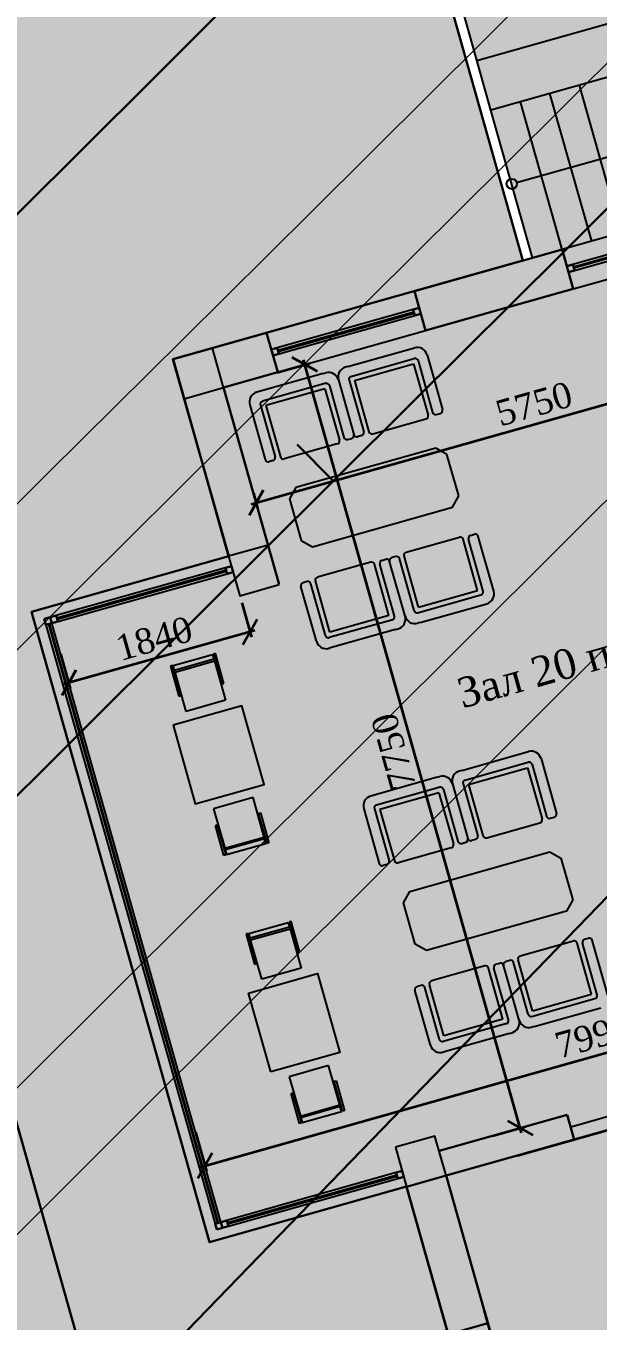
# Model space of a CAD drawing. Header units: millimetres. Extents: x 474337 to 1180020, y 4124662 to 4776603.
# Drawn here: x 752906 to 758496, y 4430349 to 4443003 of the extents above; entities that cross this region are included whole.
import ezdxf

# ---------------------------------------------------------------- set-up
doc = ezdxf.new("R2010")
doc.units = ezdxf.units.MM
doc.header["$PDMODE"] = 32
doc.header["$PDSIZE"] = 0.33
for name, color, linetype in [('(031) Горизонтали', 42, 'Continuous'), ('(040) Ограда', 7, 'Continuous'), ('100_FURNITURE', 25, 'Continuous'), ('A_Windows', 160, 'Continuous'), ('ШРИФТ', 7, 'Continuous')]:
    doc.layers.add(name, color=color, linetype=linetype)
doc.layers.add('(032) Горизонтали утолщенные', color=32, linetype='Continuous', lineweight=30)
doc.layers.add('(042) Бергштрих11', color=32, linetype='Continuous', lineweight=30)
doc.styles.add('GENERATED_STYLE_1', font='times.ttf')
doc.styles.add('J~stule', font='dutch.ttf')
doc.linetypes.add('ОГРАДА_V_ПРОВ', pattern='A,2.5,["v",Standard,S=1,R=0,X=0,Y=0],5,["v",Standard,S=1,R=180,X=0,Y=0],2.5', length=10)
doc.dimstyles.new('J~style', dxfattribs={"dimscale": 100, "dimtxt": 2.5, "dimasz": 2, "dimexe": 0.55, "dimexo": 0.725, "dimtad": 1, "dimdec": 0, "dimdsep": 46, "dimtxsty": 'J~stule', "dimblk": 'OBLIQUE', "dimcen": 2, "dimdle": 0.5, "dimadec": 0, "dimazin": 0, "dimtfac": 1, "dimtdec": 0, "dimtmove": 0, "dimatfit": 3, "dimfxl": 1, "dimarcsym": 0})

# ---------------------------------------------------------------- blocks, each defined once
blk = doc.blocks.new('_Oblique')
at = {"color": 0, "linetype": 'ByBlock', "lineweight": -2}
blk.add_line((-0.5, -0.5), (0.5, 0.5), dxfattribs=at)
blk = doc.blocks.new('*D148')
at = {"color": 0, "lineweight": -2, "transparency": 16777216}
for p, q in [((3347926, -512903), (3347926, -513058)), ((3342126, -513003), (3347976, -513003)), ((3342176, -512906), (3342176, -513058))]:
    blk.add_line(p, q, dxfattribs=at)
at = {"layer": 'Defpoints', "color": 0, "lineweight": 30, "transparency": 16777216}
for p in [(3342176, -512833), (3347926, -512831, 8), (3347926, -513003)]:
    blk.add_point(p, dxfattribs=at)
at = {"color": 0, "lineweight": -2, "transparency": 16777216, "xscale": 200, "yscale": 200, "zscale": 200, "rotation": 180}
blk.add_blockref('_Oblique', (3342176, -513003), dxfattribs=at)
at = {"color": 0, "lineweight": -2, "transparency": 16777216, "xscale": 200, "yscale": 200, "zscale": 200}
blk.add_blockref('_Oblique', (3347926, -513003), dxfattribs=at)
at = {"color": 0, "transparency": 16777216, "insert": (3345051, -512811), "char_height": 250, "attachment_point": 5, "style": 'J~stule'}
blk.add_mtext('5750', dxfattribs=at)
blk = doc.blocks.new('*D149')
at = {"color": 0, "lineweight": -2, "transparency": 16777216}
for p, q in [((3342719, -511833), (3343055, -511833)), ((3343000, -519633), (3343000, -511783)), ((3342719, -519583), (3343055, -519583))]:
    blk.add_line(p, q, dxfattribs=at)
at = {"layer": 'Defpoints', "color": 0, "lineweight": 30, "transparency": 16777216}
for p in [(3342646, -511833), (3343000, -511833), (3342646, -519583)]:
    blk.add_point(p, dxfattribs=at)
at = {"color": 0, "lineweight": -2, "transparency": 16777216, "xscale": 200, "yscale": 200, "zscale": 200}
for p, rotation in [((3343000, -511833), 90), ((3343000, -519583), 270)]:
    blk.add_blockref('_Oblique', p, dxfattribs=dict(at, rotation=rotation))
at = {"color": 0, "transparency": 16777216, "insert": (3342808, -515708), "char_height": 250, "attachment_point": 5, "rotation": 90, "style": 'J~stule'}
blk.add_mtext('7750', dxfattribs=at)
blk = doc.blocks.new('*D150')
at = {"color": 0, "lineweight": -2, "transparency": 16777216}
for p, q in [((3339936, -513906), (3339936, -514255)), ((3341776, -513906), (3341776, -514255)), ((3341826, -514200), (3339886, -514200))]:
    blk.add_line(p, q, dxfattribs=at)
at = {"layer": 'Defpoints', "color": 0, "lineweight": 30, "transparency": 16777216}
for p in [(3339936, -513833), (3341776, -513833), (3339936, -514200)]:
    blk.add_point(p, dxfattribs=at)
at = {"color": 0, "lineweight": -2, "transparency": 16777216, "xscale": 200, "yscale": 200, "zscale": 200, "rotation": 180}
blk.add_blockref('_Oblique', (3339936, -514200), dxfattribs=at)
at = {"color": 0, "lineweight": -2, "transparency": 16777216, "xscale": 200, "yscale": 200, "zscale": 200}
blk.add_blockref('_Oblique', (3341776, -514200), dxfattribs=at)
at = {"color": 0, "transparency": 16777216, "insert": (3340856, -514009), "char_height": 250, "attachment_point": 5, "style": 'J~stule'}
blk.add_mtext('1840', dxfattribs=at)
blk = doc.blocks.new('*D151')
at = {"color": 0, "lineweight": -2, "transparency": 16777216}
for p, q in [((3339936, -518760), (3339936, -519157)), ((3347926, -518756), (3347926, -519157)), ((3339886, -519102), (3347976, -519102))]:
    blk.add_line(p, q, dxfattribs=at)
at = {"layer": 'Defpoints', "color": 0, "lineweight": 30, "transparency": 16777216}
for p in [(3339936, -518687), (3347926, -518683), (3347926, -519102)]:
    blk.add_point(p, dxfattribs=at)
at = {"color": 0, "lineweight": -2, "transparency": 16777216, "xscale": 200, "yscale": 200, "zscale": 200, "rotation": 180}
blk.add_blockref('_Oblique', (3339936, -519102), dxfattribs=at)
at = {"color": 0, "lineweight": -2, "transparency": 16777216, "xscale": 200, "yscale": 200, "zscale": 200}
blk.add_blockref('_Oblique', (3347926, -519102), dxfattribs=at)
at = {"color": 0, "transparency": 16777216, "insert": (3343931, -518912), "char_height": 250, "attachment_point": 5, "style": 'J~stule'}
blk.add_mtext('7990', dxfattribs=at)
blk = doc.blocks.new('*D152')
at = {"color": 0, "lineweight": -2, "transparency": 16777216}
for p, q in [((3342900, -519833), (3344592, -519833)), ((3344537, -534483), (3344537, -519783)), ((3342798, -534433), (3344592, -534433))]:
    blk.add_line(p, q, dxfattribs=at)
at = {"layer": 'Defpoints', "color": 0, "lineweight": 30, "transparency": 16777216}
for p in [(3342827, -519833), (3344537, -519833), (3342726, -534433)]:
    blk.add_point(p, dxfattribs=at)
at = {"color": 0, "lineweight": -2, "transparency": 16777216, "xscale": 200, "yscale": 200, "zscale": 200}
for p, rotation in [((3344537, -519833), 90), ((3344537, -534433), 270)]:
    blk.add_blockref('_Oblique', p, dxfattribs=dict(at, rotation=rotation))
at = {"color": 0, "transparency": 16777216, "insert": (3344346, -527133), "char_height": 250, "attachment_point": 5, "rotation": 90, "style": 'J~stule'}
blk.add_mtext('14600', dxfattribs=at)
blk = doc.blocks.new('*D153')
at = {"color": 0, "lineweight": -2, "transparency": 16777216}
for p, q in [((3342176, -521206), (3342176, -521929)), ((3360776, -521206), (3360776, -521929)), ((3360826, -521874), (3342126, -521874))]:
    blk.add_line(p, q, dxfattribs=at)
at = {"layer": 'Defpoints', "color": 0, "lineweight": 30, "transparency": 16777216}
for p in [(3342176, -521133), (3360776, -521133), (3342176, -521874)]:
    blk.add_point(p, dxfattribs=at)
at = {"color": 0, "lineweight": -2, "transparency": 16777216, "xscale": 200, "yscale": 200, "zscale": 200, "rotation": 180}
blk.add_blockref('_Oblique', (3342176, -521874), dxfattribs=at)
at = {"color": 0, "lineweight": -2, "transparency": 16777216, "xscale": 200, "yscale": 200, "zscale": 200}
blk.add_blockref('_Oblique', (3360776, -521874), dxfattribs=at)
at = {"color": 0, "transparency": 16777216, "insert": (3351476, -521683), "char_height": 250, "attachment_point": 5, "style": 'J~stule'}
blk.add_mtext('18600', dxfattribs=at)
blk = doc.blocks.new('*U87')
at = {"color": 7, "lineweight": 30}
for points in [[(0, 60), (60, 60), (60, 0), (0, 0)], [(6200, 60), (6140, 60), (6140, 0), (6200, 0)]]:
    blk.add_lwpolyline(points, close=True, dxfattribs=at)
at = {"color": 4, "lineweight": 25}
for points in [[(60, 60), (6140, 60), (6140, 0), (60, 0)], [(60, 35), (6140, 35), (6140, 25), (60, 25)]]:
    blk.add_lwpolyline(points, close=True, dxfattribs=at)
blk = doc.blocks.new('*U88')
at = {"color": 7, "lineweight": 30}
for points in [[(0, 60), (60, 60), (60, 0), (0, 0)], [(1840, 60), (1780, 60), (1780, 0), (1840, 0)]]:
    blk.add_lwpolyline(points, close=True, dxfattribs=at)
at = {"color": 4, "lineweight": 25}
for points in [[(60, 60), (1780, 60), (1780, 0), (60, 0)], [(60, 35), (1780, 35), (1780, 25), (60, 25)]]:
    blk.add_lwpolyline(points, close=True, dxfattribs=at)
blk = doc.blocks.new('*U89')
at = {"color": 7, "lineweight": 30}
for points in [[(0, 60), (60, 60), (60, 0), (0, 0)], [(1500, 60), (1440, 60), (1440, 0), (1500, 0)]]:
    blk.add_lwpolyline(points, close=True, dxfattribs=at)
at = {"color": 4, "lineweight": 25}
for points in [[(60, 60), (1440, 60), (1440, 0), (60, 0)], [(60, 35), (1440, 35), (1440, 25), (60, 25)]]:
    blk.add_lwpolyline(points, close=True, dxfattribs=at)
blk = doc.blocks.new('dfgfdgf')
h = blk.add_hatch(color=256)
h.dxf.hatch_style = 1
h.paths.add_polyline_path([(3342175.57, -511833.49), (3342175.57, -511433.49), (3341775.57, -511433.49), (3341775.57, -511833.49)])
h = blk.add_hatch(color=256)
h.dxf.hatch_style = 1
h.paths.add_polyline_path([(3341775.57, -513433.49), (3341775.57, -513833.49), (3342175.57, -513833.49), (3342175.57, -513433.49)])
h = blk.add_hatch(color=256)
h.dxf.hatch_style = 1
h.paths.add_polyline_path([(3342175.57, -519833.49), (3342175.57, -519433.49), (3341775.57, -519433.49), (3341775.57, -519833.49)])
for p, q in [((3345425.6, -509933.49, 105.13), (3345425.6, -508933.49, 80.78)), ((3348125.6, -509433.49, 92.96), (3345425.6, -509433.49, 92.96)), ((3345425.6, -511433.49, 105.13), (3345425.6, -509933.49, 105.13)), ((3348125.6, -509933.49, 105.13), (3345425.6, -509933.49, 105.13)), ((3345725.6, -511433.49, 105.13), (3345725.6, -509933.49, 105.13)), ((3346025.6, -511433.49, 105.13), (3346025.6, -509933.49, 105.13)), ((3346325.6, -511433.49, 105.13), (3346325.6, -509933.49, 105.13)), ((3345475.6, -510683.49, 105.13), (3348125.6, -510683.49, 105.13)), ((3344225.57, -511433.49), (3342725.57, -511433.49)), ((3347225.57, -511433.49), (3345725.57, -511433.49)), ((3342725.57, -511833.49), (3344225.57, -511833.49)), ((3345725.57, -511833.49), (3347225.57, -511833.49)), ((3343150.57, -511965.48), (3342475.57, -511965.48)), ((3343150.57, -511965.48), (3343175.57, -511965.48)), ((3343400.57, -511965.48), (3343375.57, -511965.48)), ((3343400.57, -511965.48), (3344075.57, -511965.48)), ((3342375.57, -512065.48), (3342375.57, -512621.65)), ((3342475.57, -512095.48), (3342475.57, -512621.65)), ((3343150.57, -512065.48), (3342505.57, -512065.48)), ((3343125.57, -512115.48), (3342525.57, -512115.48)), ((3342525.57, -512115.48), (3342525.57, -512635.48)), ((3343125.57, -512115.48), (3343125.57, -512635.48)), ((3343150.57, -512065.48), (3343145.57, -512065.48)), ((3343175.57, -512095.48), (3343175.57, -512621.65)), ((3343275.57, -512065.48), (3343275.57, -512621.65)), ((3343275.57, -512065.48), (3343275.57, -512621.65)), ((3343375.57, -512095.48), (3343375.57, -512621.65)), ((3343400.57, -512065.48), (3344045.57, -512065.48)), ((3343400.57, -512065.48), (3343405.57, -512065.48)), ((3343425.57, -512115.48), (3344025.57, -512115.48)), ((3343425.57, -512115.48), (3343425.57, -512635.48)), ((3344025.57, -512115.48), (3344025.57, -512635.48)), ((3344075.57, -512095.48), (3344075.57, -512621.65)), ((3344175.57, -512065.48), (3344175.57, -512621.65)), ((3342445.57, -512651.65), (3342405.57, -512651.65)), ((3343095.57, -512665.48), (3342555.57, -512665.48)), ((3343205.57, -512651.65), (3343245.57, -512651.65)), ((3343345.57, -512651.65), (3343305.57, -512651.65)), ((3343455.57, -512665.48), (3343995.57, -512665.48)), ((3344105.57, -512651.65), (3344145.57, -512651.65)), ((3342375.57, -514465.48), (3342375.57, -513909.31)), ((3342445.57, -513879.31), (3342405.57, -513879.31)), ((3342475.57, -514435.48), (3342475.57, -513909.31)), ((3342525.57, -514415.48), (3342525.57, -513895.48)), ((3343095.57, -513865.48), (3342555.57, -513865.48)), ((3343125.57, -514415.48), (3343125.57, -513895.48)), ((3343175.57, -514435.48), (3343175.57, -513909.31)), ((3343205.57, -513879.31), (3343245.57, -513879.31)), ((3343275.57, -514465.48), (3343275.57, -513909.31)), ((3343275.57, -514465.48), (3343275.57, -513909.31)), ((3343345.57, -513879.31), (3343305.57, -513879.31)), ((3343375.57, -514435.48), (3343375.57, -513909.31)), ((3343425.57, -514415.48), (3343425.57, -513895.48)), ((3343455.57, -513865.48), (3343995.57, -513865.48)), ((3344025.57, -514415.48), (3344025.57, -513895.48)), ((3344075.57, -514435.48), (3344075.57, -513909.31)), ((3344105.57, -513879.31), (3344145.57, -513879.31)), ((3344175.57, -514465.48), (3344175.57, -513909.31)), ((3340936.38, -514312.36), (3340936.38, -514616.77)), ((3340955.89, -514312.36), (3340936.38, -514312.36)), ((3340955.89, -514616.77), (3340955.89, -514312.36)), ((3340964.02, -514362.3), (3340964.02, -514313.86)), ((3340964.02, -514313.86), (3341364.02, -514313.86)), ((3341364.02, -514362.3), (3340964.02, -514362.3)), ((3340964.02, -514779.27), (3340964.02, -514379.27)), ((3340964.02, -514379.27), (3341364.02, -514379.27)), ((3341364.02, -514313.86), (3341364.02, -514362.3)), ((3341364.02, -514379.27), (3341364.02, -514779.27)), ((3341374.42, -514312.36), (3341374.42, -514616.77)), ((3341393.92, -514312.36), (3341374.42, -514312.36)), ((3341393.92, -514616.77), (3341393.92, -514312.36)), ((3343125.57, -514415.48), (3342525.57, -514415.48)), ((3343425.57, -514415.48), (3344025.57, -514415.48)), ((3343150.57, -514465.48), (3342505.57, -514465.48)), ((3343150.57, -514465.48), (3343145.57, -514465.48)), ((3343400.57, -514465.48), (3344045.57, -514465.48)), ((3343400.57, -514465.48), (3343405.57, -514465.48)), ((3340936.38, -514616.77), (3340955.89, -514616.77)), ((3341374.42, -514616.77), (3341393.92, -514616.77)), ((3343150.57, -514565.48), (3342475.57, -514565.48)), ((3343150.57, -514565.48), (3342475.57, -514565.48)), ((3343150.57, -514565.48), (3343175.57, -514565.48)), ((3343150.57, -514565.48), (3343175.57, -514565.48)), ((3343400.57, -514565.48), (3343375.57, -514565.48)), ((3343400.57, -514565.48), (3343375.57, -514565.48)), ((3343400.57, -514565.48), (3344075.57, -514565.48)), ((3343400.57, -514565.48), (3344075.57, -514565.48)), ((3341364.02, -514779.27), (3340964.02, -514779.27)), ((3340964.02, -515767.72), (3340964.02, -516167.72)), ((3341364.02, -515767.72), (3340964.02, -515767.72)), ((3341364.02, -516167.72), (3341364.02, -515767.72)), ((3340936.38, -516234.63), (3340936.38, -515930.21)), ((3340936.38, -515930.21), (3340955.89, -515930.21)), ((3340955.89, -515930.21), (3340955.89, -516234.63)), ((3341374.42, -516234.63), (3341374.42, -515930.21)), ((3341374.42, -515930.21), (3341393.92, -515930.21)), ((3341393.92, -515930.21), (3341393.92, -516234.63)), ((3343150.57, -516065.48), (3342475.57, -516065.48)), ((3343150.57, -516065.48), (3342475.57, -516065.48)), ((3343150.57, -516065.48), (3343175.57, -516065.48)), ((3343150.57, -516065.48), (3343175.57, -516065.48)), ((3343400.57, -516065.48), (3343375.57, -516065.48)), ((3343400.57, -516065.48), (3343375.57, -516065.48)), ((3343400.57, -516065.48), (3344075.57, -516065.48)), ((3343400.57, -516065.48), (3344075.57, -516065.48)), ((3340964.02, -516167.72), (3341364.02, -516167.72)), ((3340964.02, -516184.68), (3340964.02, -516233.13)), ((3341364.02, -516184.68), (3340964.02, -516184.68)), ((3341364.02, -516233.13), (3341364.02, -516184.68)), ((3342375.57, -516165.48), (3342375.57, -516721.65)), ((3343150.57, -516165.48), (3342505.57, -516165.48)), ((3343150.57, -516165.48), (3343145.57, -516165.48)), ((3343275.57, -516165.48), (3343275.57, -516721.65)), ((3343275.57, -516165.48), (3343275.57, -516721.65)), ((3343400.57, -516165.48), (3344045.57, -516165.48)), ((3343400.57, -516165.48), (3343405.57, -516165.48)), ((3344175.57, -516165.48), (3344175.57, -516721.65)), ((3340955.89, -516234.63), (3340936.38, -516234.63)), ((3340964.02, -516233.13), (3341364.02, -516233.13)), ((3341393.92, -516234.63), (3341374.42, -516234.63)), ((3342475.57, -516195.48), (3342475.57, -516721.65)), ((3343125.57, -516215.48), (3342525.57, -516215.48)), ((3342525.57, -516215.48), (3342525.57, -516735.48)), ((3343125.57, -516215.48), (3343125.57, -516735.48)), ((3343175.57, -516195.48), (3343175.57, -516721.65)), ((3343375.57, -516195.48), (3343375.57, -516721.65)), ((3343425.57, -516215.48), (3344025.57, -516215.48)), ((3343425.57, -516215.48), (3343425.57, -516735.48)), ((3344025.57, -516215.48), (3344025.57, -516735.48)), ((3344075.57, -516195.48), (3344075.57, -516721.65)), ((3342445.57, -516751.65), (3342405.57, -516751.65)), ((3343095.57, -516765.48), (3342555.57, -516765.48)), ((3343205.57, -516751.65), (3343245.57, -516751.65)), ((3343345.57, -516751.65), (3343305.57, -516751.65)), ((3343455.57, -516765.48), (3343995.57, -516765.48)), ((3344105.57, -516751.65), (3344145.57, -516751.65)), ((3340936.38, -517032.36), (3340936.38, -517336.78)), ((3340955.89, -517032.36), (3340936.38, -517032.36)), ((3340955.89, -517336.78), (3340955.89, -517032.36)), ((3340964.02, -517082.31), (3340964.02, -517033.86)), ((3340964.02, -517033.86), (3341364.02, -517033.86)), ((3341364.02, -517033.86), (3341364.02, -517082.31)), ((3341374.42, -517032.36), (3341374.42, -517336.78)), ((3341393.92, -517032.36), (3341374.42, -517032.36)), ((3341393.92, -517336.78), (3341393.92, -517032.36)), ((3341364.02, -517082.31), (3340964.02, -517082.31)), ((3340964.02, -517499.27), (3340964.02, -517099.27)), ((3340964.02, -517099.27), (3341364.02, -517099.27)), ((3341364.02, -517099.27), (3341364.02, -517499.27)), ((3340936.38, -517336.78), (3340955.89, -517336.78)), ((3341374.42, -517336.78), (3341393.92, -517336.78)), ((3341364.02, -517499.27), (3340964.02, -517499.27)), ((3343095.57, -517965.48), (3342555.57, -517965.48)), ((3343455.57, -517965.48), (3343995.57, -517965.48)), ((3342375.57, -518565.48), (3342375.57, -518009.31)), ((3342445.57, -517979.31), (3342405.57, -517979.31)), ((3342475.57, -518535.48), (3342475.57, -518009.31)), ((3342525.57, -518515.48), (3342525.57, -517995.48)), ((3343125.57, -518515.48), (3343125.57, -517995.48)), ((3343175.57, -518535.48), (3343175.57, -518009.31)), ((3343205.57, -517979.31), (3343245.57, -517979.31)), ((3343275.57, -518565.48), (3343275.57, -518009.31)), ((3343275.57, -518565.48), (3343275.57, -518009.31)), ((3343345.57, -517979.31), (3343305.57, -517979.31)), ((3343375.57, -518535.48), (3343375.57, -518009.31)), ((3343425.57, -518515.48), (3343425.57, -517995.48)), ((3344025.57, -518515.48), (3344025.57, -517995.48)), ((3344075.57, -518535.48), (3344075.57, -518009.31)), ((3344105.57, -517979.31), (3344145.57, -517979.31)), ((3344175.57, -518565.48), (3344175.57, -518009.31)), ((3340964.02, -518487.72), (3340964.02, -518887.72)), ((3341364.02, -518487.72), (3340964.02, -518487.72)), ((3341364.02, -518887.72), (3341364.02, -518487.72)), ((3343150.57, -518565.48), (3342505.57, -518565.48)), ((3343125.57, -518515.48), (3342525.57, -518515.48)), ((3343150.57, -518565.48), (3343145.57, -518565.48)), ((3343400.57, -518565.48), (3344045.57, -518565.48)), ((3343400.57, -518565.48), (3343405.57, -518565.48)), ((3343425.57, -518515.48), (3344025.57, -518515.48)), ((3340936.38, -518954.63), (3340936.38, -518650.21)), ((3340936.38, -518650.21), (3340955.89, -518650.21)), ((3340955.89, -518650.21), (3340955.89, -518954.63)), ((3341374.42, -518954.63), (3341374.42, -518650.21)), ((3341374.42, -518650.21), (3341393.92, -518650.21)), ((3341393.92, -518650.21), (3341393.92, -518954.63)), ((3343150.57, -518665.48), (3342475.57, -518665.48)), ((3343150.57, -518665.48), (3343175.57, -518665.48)), ((3343400.57, -518665.48), (3343375.57, -518665.48)), ((3343400.57, -518665.48), (3344075.57, -518665.48)), ((3340955.89, -518954.63), (3340936.38, -518954.63)), ((3340964.02, -518887.72), (3341364.02, -518887.72)), ((3340964.02, -518904.68), (3340964.02, -518953.13)), ((3341364.02, -518904.68), (3340964.02, -518904.68)), ((3340964.02, -518953.13), (3341364.02, -518953.13)), ((3341364.02, -518953.13), (3341364.02, -518904.68)), ((3341393.92, -518954.63), (3341374.42, -518954.63)), ((3344227.35, -519708.49), (3343477.35, -519708.49))]:
    blk.add_line(p, q)
at = {"lineweight": 30}
for p, q in [((3342725.57, -511433.49), (3342725.57, -511833.49)), ((3342177.35, -519583.49), (3343477.35, -519583.49)), ((3343477.35, -519583.49), (3343477.35, -519833.49)), ((3342177.35, -519833.49), (3343477.35, -519833.49))]:
    blk.add_line(p, q, dxfattribs=at)
for points in [[(3341775.57, -513433.49), (3341775.57, -511433.49), (3342725.57, -511433.49)], [(3344225.57, -511433.49), (3344225.57, -511833.49), (3345725.57, -511833.49), (3345725.57, -511433.49)], [(3344225.57, -511433.49), (3345725.57, -511433.49)], [(3342175.57, -513833.49), (3342175.57, -511833.49), (3342725.57, -511833.49)]]:
    blk.add_lwpolyline(points, dxfattribs=at)
for points in [[(3341775.57, -511433.49), (3341775.57, -511833.49), (3342175.57, -511833.49), (3342175.57, -511433.49)], [(3342175.57, -513833.49), (3342175.57, -513433.49), (3341775.57, -513433.49), (3341775.57, -513833.49)], [(3341775.57, -519433.49), (3341775.57, -519833.49), (3342175.57, -519833.49), (3342175.57, -519433.49)]]:
    blk.add_lwpolyline(points, close=True)
blk.add_lwpolyline([(3341775.57, -519833.49), (3339775.57, -519833.49), (3339775.57, -513433.49), (3341775.57, -513433.49)])
at = {"elevation": 1194.4}
for points in [[(3340804.18, -514873.49), (3340804.18, -515673.49), (3341504.18, -515673.49), (3341504.18, -514873.49), (3340804.18, -514873.49)], [(3340804.18, -518393.49), (3340804.18, -517593.49), (3341504.18, -517593.49), (3341504.18, -518393.49), (3340804.18, -518393.49)]]:
    blk.add_lwpolyline(points, dxfattribs=at)
at = {"lineweight": 30}
blk.add_lwpolyline([(3341775.57, -519833.49), (3342175.57, -519833.49), (3342175.57, -521333.49), (3341775.57, -521333.49)], close=True, dxfattribs=at)
blk.add_circle((3345425.6, -510683.49, 105.13), 50)
for centre, radius, start, end in [((3342475.57, -512065.48), 100, 90, 180), ((3343175.57, -512065.48), 100, 0, 90), ((3343375.57, -512065.48), 100, 90, 180), ((3344075.57, -512065.48), 100, 0, 90), ((3342505.57, -512095.48), 30, 90, 180), ((3343145.57, -512095.48), 30, 0, 90), ((3343405.57, -512095.48), 30, 90, 180), ((3344045.57, -512095.48), 30, 0, 90), ((3342405.57, -512621.65), 30, 180, 270), ((3342445.57, -512621.65), 30, 270, 0), ((3342555.57, -512635.48), 30, 180, 270), ((3343095.57, -512635.48), 30, 270, 0), ((3343205.57, -512621.65), 30, 180, 270), ((3343245.57, -512621.65), 30, 270, 0), ((3343305.57, -512621.65), 30, 180, 270), ((3343345.57, -512621.65), 30, 270, 0), ((3343455.57, -512635.48), 30, 180, 270), ((3343995.57, -512635.48), 30, 270, 0), ((3344105.57, -512621.65), 30, 180, 270), ((3344145.57, -512621.65), 30, 270, 0), ((3342405.57, -513909.31), 30, 90, 180), ((3342445.57, -513909.31), 30, 0, 90), ((3342555.57, -513895.48), 30, 90, 180), ((3343095.57, -513895.48), 30, 0, 90), ((3343205.57, -513909.31), 30, 90, 180), ((3343245.57, -513909.31), 30, 0, 90), ((3343305.57, -513909.31), 30, 90, 180), ((3343345.57, -513909.31), 30, 0, 90), ((3343455.57, -513895.48), 30, 90, 180), ((3343995.57, -513895.48), 30, 0, 90), ((3344105.57, -513909.31), 30, 90, 180), ((3344145.57, -513909.31), 30, 0, 90), ((3342475.57, -514465.48), 100, 180, 270), ((3342505.57, -514435.48), 30, 180, 270), ((3343145.57, -514435.48), 30, 270, 0), ((3343175.57, -514465.48), 100, 270, 0), ((3343375.57, -514465.48), 100, 180, 270), ((3343405.57, -514435.48), 30, 180, 270), ((3344045.57, -514435.48), 30, 270, 0), ((3344075.57, -514465.48), 100, 270, 0), ((3342475.57, -516165.48), 100, 90, 180), ((3343175.57, -516165.48), 100, 0, 90), ((3343375.57, -516165.48), 100, 90, 180), ((3344075.57, -516165.48), 100, 0, 90), ((3342505.57, -516195.48), 30, 90, 180), ((3343145.57, -516195.48), 30, 0, 90), ((3343405.57, -516195.48), 30, 90, 180), ((3344045.57, -516195.48), 30, 0, 90), ((3342405.57, -516721.65), 30, 180, 270), ((3342445.57, -516721.65), 30, 270, 0), ((3342555.57, -516735.48), 30, 180, 270), ((3343095.57, -516735.48), 30, 270, 0), ((3343205.57, -516721.65), 30, 180, 270), ((3343245.57, -516721.65), 30, 270, 0), ((3343305.57, -516721.65), 30, 180, 270), ((3343345.57, -516721.65), 30, 270, 0), ((3343455.57, -516735.48), 30, 180, 270), ((3343995.57, -516735.48), 30, 270, 0), ((3344105.57, -516721.65), 30, 180, 270), ((3344145.57, -516721.65), 30, 270, 0), ((3342555.57, -517995.48), 30, 90, 180), ((3343095.57, -517995.48), 30, 0, 90), ((3343455.57, -517995.48), 30, 90, 180), ((3343995.57, -517995.48), 30, 0, 90), ((3342405.57, -518009.31), 30, 90, 180), ((3342445.57, -518009.31), 30, 0, 90), ((3343205.57, -518009.31), 30, 90, 180), ((3343245.57, -518009.31), 30, 0, 90), ((3343305.57, -518009.31), 30, 90, 180), ((3343345.57, -518009.31), 30, 0, 90), ((3344105.57, -518009.31), 30, 90, 180), ((3344145.57, -518009.31), 30, 0, 90), ((3342475.57, -518565.48), 100, 180, 270), ((3342505.57, -518535.48), 30, 180, 270), ((3343145.57, -518535.48), 30, 270, 0), ((3343175.57, -518565.48), 100, 270, 0), ((3343375.57, -518565.48), 100, 180, 270), ((3343405.57, -518535.48), 30, 180, 270), ((3344045.57, -518535.48), 30, 270, 0)]:
    blk.add_arc(centre, radius, start, end)
at = {"layer": '100_FURNITURE', "color": 0}
for p, q in [((3342588.09, -512965.48), (3342498.8, -513054.77)), ((3344009.51, -512965.48), (3342588.09, -512965.48)), ((3344098.8, -513054.77), (3344009.51, -512965.48)), ((3342498.8, -513054.77), (3342498.8, -513476.19)), ((3344098.8, -513476.19), (3344098.8, -513054.77)), ((3342498.8, -513476.19), (3342588.09, -513565.48)), ((3344009.51, -513565.48), (3344098.8, -513476.19)), ((3342588.09, -513565.48), (3344009.51, -513565.48)), ((3342498.8, -517154.77), (3342588.09, -517065.48)), ((3342588.09, -517065.48), (3344009.51, -517065.48)), ((3344009.51, -517065.48), (3344098.8, -517154.77)), ((3342498.8, -517576.19), (3342498.8, -517154.77)), ((3344098.8, -517154.77), (3344098.8, -517576.19)), ((3342588.09, -517665.48), (3342498.8, -517576.19)), ((3344098.8, -517576.19), (3344009.51, -517665.48)), ((3344009.51, -517665.48), (3342588.09, -517665.48))]:
    blk.add_line(p, q, dxfattribs=at)
at = {"layer": 'A_Windows', "color": 5, "lineweight": 30, "xscale": -1}
for name, p, rotation in [('*U89', (3344225.57, -511663.49), 359.9999846070635), ('*U89', (3347225.57, -511663.49), 359.9999846070635), ('*U87', (3339935.57, -513533.49), 89.99998460706348), ('*U88', (3341775.57, -513593.49), 359.9999846070635), ('*U88', (3341775.57, -519733.49), 359.9999846070635)]:
    blk.add_blockref(name, p, dxfattribs=dict(at, rotation=rotation))
at = {"layer": 'ШРИФТ', "style": 'GENERATED_STYLE_1'}
blk.add_text('Зал 20 пос.мест', height=292.5, dxfattribs=at).set_placement((3343569.72, -515485.3))
for base, p1, p2, picture, middle in [((3343000.22, -511833.49), (3342646.33, -519583.49), (3342646.33, -511833.49), '*D149', (3342807.51, -515708.49)), ((3344537.26, -519833.49), (3342725.57, -534433.49), (3342827.35, -519833.49), '*D152', (3344346.38, -527133.49))]:
    dim = blk.add_linear_dim(base=base, p1=p1, p2=p2, angle=90, dimstyle='J~style', override={"dimdec": 1, "dimtdec": 1})
    dim.commit()
    dim.dimension.update_dxf_attribs({"geometry": picture, "text_midpoint": middle})
for base, p1, p2, picture, middle in [((3347925.54, -513003.49), (3342175.57, -512833.49), (3347925.54, -512830.74, 8.45), '*D148', (3345050.56, -512810.79)), ((3339935.57, -514199.69), (3341775.57, -513833.49), (3339935.57, -513833.49), '*D150', (3340855.57, -514008.64)), ((3347925.57, -519102.19), (3339935.57, -518687.35), (3347925.57, -518683.13), '*D151', (3343930.57, -518912.17)), ((3342175.57, -521873.58), (3360775.57, -521133.49), (3342175.57, -521133.49), '*D153', (3351475.57, -521682.53))]:
    dim = blk.add_linear_dim(base=base, p1=p1, p2=p2, dimstyle='J~style', override={"dimdec": 1, "dimtdec": 1})
    dim.commit()
    dim.dimension.update_dxf_attribs({"geometry": picture, "text_midpoint": middle})

msp = doc.modelspace()

# ---------------------------------------------------------------- hatches: boundary and pattern name
at = {"lineweight": 30, "true_color": 0xababab}
h = msp.add_hatch(color=253, dxfattribs=at)
h.dxf.hatch_style = 1
edge = h.paths.add_edge_path()
edge.add_arc((846630, 4561555), 73175, 338.95055, 346.7582, ccw=False)
edge.add_line((914922, 4535273), (911663, 4528011))
edge.add_arc((846808, 4561435), 72961, 318.90504, 332.73521, ccw=False)
edge.add_arc((899642, 4515568), 3000, 224.5229, 315.8135, ccw=False)
edge.add_line((897503, 4513464), (864463, 4551254))
edge.add_line((864463, 4551254), (860836, 4549325))
edge.add_line((860836, 4549325), (895608, 4509554))
edge.add_arc((893205, 4507758), 3000, -36.0724, 36.7572, ccw=False)
edge.add_line((895629, 4505992), (866171, 4470218))
edge.add_arc((864010, 4472299), 3000, 225.8075, 316.0821, ccw=False)
edge.add_line((861919, 4470148), (818734, 4519541))
edge.add_line((818734, 4519541), (818452, 4519193))
edge.add_line((818452, 4519193), (816394, 4516141))
edge.add_line((816394, 4516141), (860071, 4466185))
edge.add_arc((857596, 4464489), 3000, -32.4344, 34.4299, ccw=False)
edge.add_line((860128, 4462880), (845305, 4444879))
edge.add_arc((842989, 4446786), 3000, 225, 320.5299, ccw=False)
edge.add_line((840868, 4444664), (817571, 4467961))
edge.add_arc((816157, 4466547), 2000, 45, 105.7638)
edge.add_line((815614, 4468472), (810446, 4467013))
edge.add_line((810446, 4467013), (808272, 4474712))
edge.add_line((808272, 4474712), (794799, 4470909))
edge.add_line((794799, 4470909), (796972, 4463210))
edge.add_line((796972, 4463210), (797663, 4464444))
edge.add_line((797663, 4464444), (796033, 4470218))
edge.add_line((796033, 4470218), (807582, 4473478))
edge.add_line((807582, 4473478), (809212, 4467704))
edge.add_line((809212, 4467704), (797663, 4464444))
edge.add_line((797663, 4464444), (796972, 4463210))
edge.add_line((796972, 4463210), (752899, 4450768))
edge.add_line((752899, 4450768), (744213, 4442082))
edge.add_line((744213, 4442082), (810151, 4460695))
edge.add_line((810151, 4460695), (811102, 4457327))
edge.add_line((811102, 4457327), (813027, 4457870))
edge.add_line((813027, 4457870), (812076, 4461239))
edge.add_line((812076, 4461239), (813858, 4461742))
edge.add_arc((814402, 4459817), 2000, 45, 105.7638, ccw=False)
edge.add_line((815816, 4461231), (837447, 4439600))
edge.add_arc((835326, 4437479), 3000, -39.4701, 45, ccw=False)
edge.add_line((837641, 4435572), (825729, 4421106))
edge.add_line((825729, 4421106), (817128, 4418678))
edge.add_line((817128, 4418678), (813751, 4430643))
edge.add_line((813751, 4430643), (813489, 4430465))
edge.add_line((813489, 4430465), (810217, 4429542))
edge.add_line((810217, 4429542), (809782, 4431081))
edge.add_line((809782, 4431081), (794846, 4426865))
edge.add_line((794846, 4426865), (795368, 4425016))
edge.add_arc((793960, 4410569), 14516, 77.9187, 84.4334, ccw=False)
edge.add_line((796998, 4424763), (796697, 4425829))
edge.add_line((796697, 4425829), (809901, 4429556))
edge.add_line((809901, 4429556), (813077, 4418307))
edge.add_arc((813584, 4435582), 17282, 232.8228, 268.3162, ccw=False)
edge.add_arc((793960, 4410569), 14516, 50.7638, 84.4334)
edge.add_line((795368, 4425016), (795349, 4425010))
edge.add_line((795349, 4425010), (795386, 4424877))
edge.add_line((795386, 4424877), (792249, 4423992))
edge.add_line((792249, 4423992), (792241, 4424020))
edge.add_line((792241, 4424020), (788391, 4422934))
edge.add_line((788391, 4422934), (788399, 4422905))
edge.add_line((788399, 4422905), (785262, 4422019))
edge.add_line((785262, 4422019), (785224, 4422153))
edge.add_line((785224, 4422153), (785205, 4422147))
edge.add_arc((793960, 4410569), 14516, 127.0942, 160.7638)
edge.add_arc((764153, 4421628), 17282, 303.2114, 338.7046, ccw=False)
edge.add_line((773619, 4407169), (770443, 4418418))
edge.add_line((770443, 4418418), (783647, 4422145))
edge.add_line((783647, 4422145), (783948, 4421079))
edge.add_arc((793960, 4410569), 14516, 127.0942, 133.6088, ccw=False)
edge.add_line((785205, 4422147), (784683, 4423996))
edge.add_line((784683, 4423996), (760700, 4417226))
edge.add_line((760700, 4417226), (759885, 4420113))
edge.add_line((759885, 4420113), (757961, 4419570))
edge.add_line((757961, 4419570), (756222, 4425729))
edge.add_line((756222, 4425729), (758147, 4426273))
edge.add_line((758147, 4426273), (756625, 4431662))
edge.add_line((756625, 4431662), (754701, 4431119))
edge.add_line((754701, 4431119), (752962, 4437278))
edge.add_line((752962, 4437278), (754887, 4437821))
edge.add_line((754887, 4437821), (754343, 4439746))
edge.add_line((754343, 4439746), (757760, 4440711))
edge.add_line((757760, 4440711), (757040, 4443261))
edge.add_line((757040, 4443261), (762429, 4444782))
edge.add_line((762429, 4444782), (763149, 4442232))
edge.add_line((763149, 4442232), (812472, 4456155))
edge.add_line((812472, 4456155), (813246, 4453412))
edge.add_line((813246, 4453412), (815796, 4454132))
edge.add_line((815796, 4454132), (816557, 4451438))
edge.add_line((816557, 4451438), (816846, 4451519))
edge.add_line((816846, 4451519), (817484, 4449257))
edge.add_line((817484, 4449257), (816570, 4448999))
edge.add_line((816570, 4448999), (818309, 4442840))
edge.add_line((818309, 4442840), (816384, 4442297))
edge.add_line((816384, 4442297), (818829, 4433635))
edge.add_line((818829, 4433635), (813054, 4432005))
edge.add_line((813054, 4432005), (813489, 4430465))
edge.add_line((813489, 4430465), (813751, 4430643))
edge.add_line((813751, 4430643), (822605, 4433142))
edge.add_line((822605, 4433142), (815433, 4458550))
edge.add_line((815433, 4458550), (811102, 4457327))
edge.add_line((811102, 4457327), (764185, 4444083))
edge.add_line((764185, 4444083), (763600, 4446152))
edge.add_line((763600, 4446152), (749983, 4442308))
edge.add_line((749983, 4442308), (757740, 4414832))
edge.add_line((757740, 4414832), (766594, 4417331))
edge.add_line((766594, 4417331), (769971, 4405366))
edge.add_line((769971, 4405366), (755467, 4401266))
edge.add_arc((757861, 4391958), 9611, 104.4217, 160.5835)
edge.add_line((748796, 4395153), (732354, 4346129))
edge.add_arc((729465, 4346937), 3000, 217.13, 344.3655, ccw=False)
edge.add_line((727073, 4345126), (704536, 4370904))
edge.add_line((704536, 4370904), (709806, 4375511))
edge.add_line((709806, 4375511), (707173, 4378522))
edge.add_line((707173, 4378522), (703409, 4375231))
edge.add_line((703409, 4375231), (700484, 4378577))
edge.add_line((700484, 4378577), (694461, 4373311))
edge.add_line((694461, 4373311), (698147, 4369095))
edge.add_line((698147, 4369095), (692877, 4364488))
edge.add_line((692877, 4364488), (695510, 4361477))
edge.add_line((695510, 4361477), (702286, 4367401))
edge.add_line((702286, 4367401), (726650, 4339533))
edge.add_arc((724261, 4337719), 3000, -25.6066, 37.2074, ccw=False)
edge.add_line((726966, 4336422), (703051, 4296775))
edge.add_arc((700608, 4298516), 3000, 284.004, 324.5226, ccw=False)
edge.add_arc((702314, 4289686), 6000, 99.4004, 114.7492)
edge.add_arc((698821, 4297970), 3000, 225.2666, 289.0719, ccw=False)
edge.add_line((696710, 4295839), (659800, 4338056))
edge.add_line((659800, 4338056), (662811, 4340688))
edge.add_line((662811, 4340688), (658354, 4345786))
edge.add_line((658354, 4345786), (652332, 4340521))
edge.add_line((652332, 4340521), (696718, 4289752))
edge.add_arc((694232, 4287990), 3047, -22.6604, 35.3267, ccw=False)
edge.add_line((697044, 4286817), (694123, 4282038))
edge.add_line((694123, 4282038), (683636, 4279308))
edge.add_line((683636, 4279308), (676831, 4275960))
edge.add_line((676831, 4275960), (665093, 4272980))
edge.add_line((665093, 4272980), (665247, 4271892))
edge.add_line((665247, 4271892), (652756, 4270586))
edge.add_line((652756, 4270586), (647043, 4269815))
edge.add_line((647043, 4269815), (646667, 4270703))
edge.add_line((646667, 4270703), (639481, 4269737))
edge.add_line((639481, 4269737), (640340, 4263755))
edge.add_line((640340, 4263755), (648547, 4264617))
edge.add_line((648547, 4264617), (669846, 4269535))
edge.add_line((669846, 4269535), (686295, 4271847))
edge.add_line((686295, 4271847), (694953, 4272300))
edge.add_line((694953, 4272300), (703359, 4278482))
edge.add_arc((704876, 4281071), 3000, 110.7792, 239.6422, ccw=False)
edge.add_arc((702314, 4289686), 6000, 284.4559, 323.9166)
edge.add_arc((709490, 4284259), 3000, 104.1085, 140.8735, ccw=False)
edge.add_line((708759, 4287168), (730309, 4291510))
edge.add_line((730309, 4291510), (737602, 4291510))
edge.add_line((737602, 4291510), (745207, 4292082))
edge.add_line((745207, 4292082), (744853, 4300533))
edge.add_line((744853, 4300533), (748184, 4300782))
edge.add_line((748184, 4300782), (748139, 4301380))
edge.add_line((748139, 4301380), (752527, 4301708))
edge.add_line((752527, 4301708), (752229, 4305697))
edge.add_line((752229, 4305697), (757215, 4306069))
edge.add_line((757215, 4306069), (756161, 4320184))
edge.add_line((756161, 4320184), (753169, 4319961))
edge.add_line((753169, 4319961), (751692, 4319595))
edge.add_line((751692, 4319595), (751785, 4318354))
edge.add_line((751785, 4318354), (754777, 4318577))
edge.add_line((754777, 4318577), (755560, 4308096))
edge.add_line((755560, 4308096), (752566, 4307873))
edge.add_line((752566, 4307873), (752616, 4307230))
edge.add_line((752616, 4307230), (750622, 4307081))
edge.add_line((750622, 4307081), (750920, 4303092))
edge.add_line((750920, 4303092), (746532, 4302764))
edge.add_line((746532, 4302764), (746577, 4302166))
edge.add_line((746577, 4302166), (743984, 4301972))
edge.add_line((743984, 4301972), (743939, 4302570))
edge.add_line((743939, 4302570), (739551, 4302242))
edge.add_line((739551, 4302242), (739253, 4306231))
edge.add_line((739253, 4306231), (737259, 4306082))
edge.add_line((737259, 4306082), (736335, 4318448))
edge.add_line((736335, 4318448), (742318, 4318895))
edge.add_line((742318, 4318895), (742281, 4319394))
edge.add_line((742281, 4319394), (742905, 4320443))
edge.add_line((742905, 4320443), (744899, 4320592))
edge.add_line((744899, 4320592), (745672, 4319647))
edge.add_line((745672, 4319647), (745709, 4319148))
edge.add_line((745709, 4319148), (751692, 4319595))
edge.add_line((751692, 4319595), (753169, 4319961))
edge.add_line((753169, 4319961), (753076, 4321203))
edge.add_line((753076, 4321203), (746725, 4320728))
edge.add_line((746725, 4320728), (745566, 4322146))
edge.add_line((745566, 4322146), (742014, 4321881))
edge.add_line((742014, 4321881), (741079, 4320306))
edge.add_line((741079, 4320306), (734727, 4319832))
edge.add_line((734727, 4319832), (736178, 4300410))
edge.add_line((736178, 4300410), (731830, 4300020))
edge.add_line((731830, 4300020), (732178, 4296180))
edge.add_line((732178, 4296180), (712868, 4292077))
edge.add_arc((712518, 4295056), 3000, 152.4555, 276.6998, ccw=False)
edge.add_line((709858, 4296443), (728947, 4328090))
edge.add_line((728947, 4328090), (737248, 4341852))
edge.add_line((737248, 4341852), (754628, 4393186))
edge.add_arc((757551, 4392511), 3000, 103.3857, 167.0003, ccw=False)
edge.add_line((756856, 4395429), (776555, 4400990))
edge.add_line((776555, 4400990), (778608, 4401569))
edge.add_line((778608, 4401569), (785073, 4403394))
edge.add_arc((793330, 4412799), 12516, 228.7168, 342.8108)
edge.add_line((805287, 4409101), (811751, 4410925))
edge.add_line((811751, 4410925), (813805, 4411505))
edge.add_line((813805, 4411505), (828712, 4415713))
edge.add_arc((829328, 4412777), 3000, 38.6211, 101.8582, ccw=False)
edge.add_line((831672, 4414650), (881499, 4357658))
edge.add_arc((879138, 4355808), 3000, -88.4843, 38.0734, ccw=False)
edge.add_line((879217, 4352809), (891486, 4356908))
edge.add_arc((889489, 4359147), 3000, 217.5619, 311.7461, ccw=False)
edge.add_line((887111, 4357318), (833941, 4418132))
edge.add_arc((836368, 4419896), 3000, 146.8801, 216.0119, ccw=False)
edge.add_line((833855, 4421535), (863339, 4457341))
edge.add_arc((865574, 4455339), 3000, 44.3167, 138.1476, ccw=False)
edge.add_line((867721, 4457435), (923483, 4393654))
edge.add_line((923483, 4393654), (925932, 4396930))
edge.add_line((925932, 4396930), (869568, 4461398))
edge.add_arc((871998, 4463158), 3000, 145.9955, 215.9097, ccw=False)
edge.add_line((869511, 4464836), (899025, 4500676))
edge.add_arc((901198, 4498608), 3000, 44.0403, 136.4148, ccw=False)
edge.add_line((903354, 4500694), (933899, 4465758))
edge.add_arc((931511, 4463941), 3000, 0.9579, 37.2764, ccw=False)
edge.add_line((934511, 4463991), (931120, 4398983))
edge.add_arc((928120, 4398983), 3000, -136.8264, 0, ccw=False)
edge.add_line((925932, 4396930), (923483, 4393654))
edge.add_arc((921083, 4391854), 3000, -38.3059, 36.865, ccw=False)
edge.add_line((923437, 4389995), (891486, 4356908))
edge.add_line((891486, 4356908), (879217, 4352809))
edge.add_line((879217, 4352809), (814888, 4352574))
edge.add_line((814888, 4352574), (813746, 4353711))
edge.add_line((813746, 4353711), (817312, 4357291))
edge.add_line((817312, 4357291), (816782, 4359168))
edge.add_line((816782, 4359168), (812542, 4354911))
edge.add_line((812542, 4354911), (810569, 4356876))
edge.add_line((810569, 4356876), (808967, 4356778))
edge.add_line((808967, 4356778), (813194, 4352568))
edge.add_line((813194, 4352568), (796664, 4352507))
edge.add_arc((796894, 4343510), 9000, 91.4667, 154.1763)
edge.add_line((788793, 4347431), (783940, 4335881))
edge.add_line((783940, 4335881), (772511, 4291780))
edge.add_arc((728781, 4294253), 43799, 325.1348, 356.7639, ccw=False)
edge.add_line((764719, 4269215), (758526, 4257901))
edge.add_line((758526, 4257901), (750513, 4251709))
edge.add_line((750513, 4251709), (749940, 4251152))
edge.add_line((749940, 4251152), (747140, 4251095))
edge.add_line((747140, 4251095), (741078, 4252609))
edge.add_line((741078, 4252609), (738521, 4253544))
edge.add_line((738521, 4253544), (734561, 4255492))
edge.add_line((734561, 4255492), (728743, 4260608))
edge.add_line((728743, 4260608), (731893, 4264483))
edge.add_line((731893, 4264483), (726481, 4268647))
edge.add_line((726481, 4268647), (726181, 4268299))
edge.add_line((726181, 4268299), (714482, 4278402))
edge.add_line((714482, 4278402), (710244, 4275551))
edge.add_line((710244, 4275551), (703359, 4278482))
edge.add_line((703359, 4278482), (694953, 4272300))
edge.add_line((694953, 4272300), (698655, 4271846))
edge.add_line((698655, 4271846), (700577, 4271258))
edge.add_line((700577, 4271258), (705283, 4268756))
edge.add_line((705283, 4268756), (725662, 4253949))
edge.add_line((725662, 4253949), (730039, 4249089))
edge.add_line((730039, 4249089), (733169, 4246730))
edge.add_line((733169, 4246730), (742012, 4244851))
edge.add_line((742012, 4244851), (746646, 4244199))
edge.add_line((746646, 4244199), (747370, 4244225))
edge.add_line((747370, 4244225), (761633, 4255247))
edge.add_line((761633, 4255247), (768126, 4267110))
edge.add_arc((728781, 4294253), 47799, 325.3989, 356.2796)
edge.add_line((776480, 4291151), (787739, 4334598))
edge.add_line((787739, 4334598), (792434, 4345769))
edge.add_arc((796894, 4343510), 5000, 91.8962, 153.1405, ccw=False)
edge.add_line((796729, 4348507), (889261, 4348846))
edge.add_line((889261, 4348846), (934962, 4396171))
edge.add_line((934962, 4396171), (940611, 4503952))
edge.add_arc((933611, 4503957), 7000, 359.9657, 395.1615)
edge.add_line((939334, 4507988), (937696, 4510161))
edge.add_line((937696, 4510161), (941689, 4513170))
edge.add_line((941689, 4513170), (934467, 4522754))
edge.add_line((934467, 4522754), (930474, 4519745))
edge.add_line((930474, 4519745), (926903, 4524484))
edge.add_line((926903, 4524484), (922525, 4523647))
edge.add_line((922525, 4523647), (936092, 4505642))
edge.add_arc((933611, 4503957), 3000, 1.5308, 34.1915, ccw=False)
edge.add_line((936610, 4504037), (935234, 4477793))
edge.add_arc((932269, 4478250), 3000, 224.1493, 351.2398, ccw=False)
edge.add_line((930117, 4476160), (905225, 4504632))
edge.add_arc((907637, 4506416), 3000, 141.5212, 216.4928, ccw=False)
edge.add_line((905288, 4508282), (917989, 4523706))
edge.add_arc((920231, 4521713), 3000, 40.1218, 138.3797, ccw=False)
edge.add_line((922525, 4523647), (926903, 4524484))
edge.add_arc((929486, 4526009), 3000, 136.9754, 210.5573, ccw=False)
edge.add_arc((922275, 4533630), 7500, 311.9949, 332.1855)
edge.add_line((928908, 4530131), (917859, 4544794))
at = {"lineweight": 30}
h = msp.add_hatch(color=74, dxfattribs=at)
h.dxf.hatch_style = 1
edge = h.paths.add_edge_path()
edge.add_line((698978, 4377261), (700484, 4378577))
edge.add_line((700484, 4378577), (703409, 4375231))
edge.add_line((703409, 4375231), (707173, 4378522))
edge.add_line((707173, 4378522), (718014, 4388000))
edge.add_line((718014, 4388000), (721700, 4383785))
edge.add_line((721700, 4383785), (720194, 4382468))
edge.add_line((720194, 4382468), (723222, 4379005))
edge.add_line((723222, 4379005), (715393, 4372160))
edge.add_line((715393, 4372160), (712365, 4375623))
edge.add_line((712365, 4375623), (710859, 4374306))
edge.add_line((710859, 4374306), (709806, 4375511))
edge.add_line((709806, 4375511), (704536, 4370904))
edge.add_line((704536, 4370904), (714541, 4359460))
edge.add_line((714541, 4359460), (719811, 4364068))
edge.add_line((719811, 4364068), (730652, 4373546))
edge.add_line((730652, 4373546), (734338, 4369330))
edge.add_line((734338, 4369330), (732832, 4368014))
edge.add_line((732832, 4368014), (735860, 4364551))
edge.add_line((735860, 4364551), (728030, 4357705))
edge.add_line((728030, 4357705), (725002, 4361168))
edge.add_line((725002, 4361168), (723497, 4359852))
edge.add_line((723497, 4359852), (722443, 4361056))
edge.add_line((722443, 4361056), (717174, 4356449))
edge.add_line((717174, 4356449), (727073, 4345126))
edge.add_arc((729465, 4346937), 3000, 217.13, 344.3655)
edge.add_line((732354, 4346129), (748796, 4395153))
edge.add_arc((757861, 4391958), 9611, 104.4217, 160.5835, ccw=False)
edge.add_line((755467, 4401266), (769971, 4405366))
edge.add_line((769971, 4405366), (766594, 4417331))
edge.add_line((766594, 4417331), (757740, 4414832))
edge.add_line((757740, 4414832), (749983, 4442308))
edge.add_line((749983, 4442308), (763600, 4446152))
edge.add_line((763600, 4446152), (764185, 4444083))
edge.add_line((764185, 4444083), (811102, 4457327))
edge.add_line((811102, 4457327), (810151, 4460695))
edge.add_line((810151, 4460695), (744213, 4442082))
edge.add_line((744213, 4442082), (742406, 4440276))
edge.add_line((742406, 4440276), (729810, 4426767))
edge.add_line((729810, 4426767), (709954, 4406912))
edge.add_line((709954, 4406912), (699101, 4396791))
edge.add_line((699101, 4396791), (691128, 4386945))
edge.add_line((691128, 4386945), (690901, 4386499))
edge.add_line((690901, 4386499), (698978, 4377261))
edge = h.paths.add_edge_path()
edge.add_arc((842989, 4446786), 3000, 225, 320.5299)
edge.add_line((845305, 4444879), (860128, 4462880))
edge.add_arc((857596, 4464489), 3000, 327.5656, 394.4299)
edge.add_line((860071, 4466185), (857994, 4468560))
edge.add_line((857994, 4468560), (851219, 4462636))
edge.add_line((851219, 4462636), (851614, 4462184))
edge.add_line((851614, 4462184), (843784, 4455339))
edge.add_line((843784, 4455339), (840756, 4458802))
edge.add_line((840756, 4458802), (839251, 4457485))
edge.add_line((839251, 4457485), (835565, 4461701))
edge.add_line((835565, 4461701), (846406, 4471179))
edge.add_line((846406, 4471179), (850092, 4466963))
edge.add_line((850092, 4466963), (855361, 4471571))
edge.add_line((855361, 4471571), (845357, 4483014))
edge.add_line((845357, 4483014), (838581, 4477090))
edge.add_line((838581, 4477090), (838976, 4476639))
edge.add_line((838976, 4476639), (831147, 4469793))
edge.add_line((831147, 4469793), (828119, 4473256))
edge.add_line((828119, 4473256), (826613, 4471940))
edge.add_line((826613, 4471940), (822927, 4476156))
edge.add_line((822927, 4476156), (833768, 4485634))
edge.add_line((833768, 4485634), (837454, 4481418))
edge.add_line((837454, 4481418), (842724, 4486025))
edge.add_line((842724, 4486025), (832719, 4497469))
edge.add_line((832719, 4497469), (825944, 4491545))
edge.add_line((825944, 4491545), (826339, 4491093))
edge.add_line((826339, 4491093), (818509, 4484248))
edge.add_line((818509, 4484248), (815481, 4487711))
edge.add_line((815481, 4487711), (813976, 4486394))
edge.add_line((813976, 4486394), (810290, 4490610))
edge.add_line((810290, 4490610), (821131, 4500088))
edge.add_line((821131, 4500088), (824817, 4495873))
edge.add_line((824817, 4495873), (830087, 4500480))
edge.add_line((830087, 4500480), (816394, 4516141))
edge.add_line((816394, 4516141), (812972, 4511068))
edge.add_line((812972, 4511068), (813465, 4507957))
edge.add_line((813465, 4507957), (813289, 4504601))
edge.add_line((813289, 4504601), (811415, 4501716))
edge.add_line((811415, 4501716), (810168, 4501629))
edge.add_line((810168, 4501629), (806413, 4502565))
edge.add_line((806413, 4502565), (805225, 4502291))
edge.add_line((805225, 4502291), (803431, 4500076))
edge.add_line((803431, 4500076), (799709, 4497372))
edge.add_line((799709, 4497372), (794074, 4490889))
edge.add_line((794074, 4490889), (785866, 4481107))
edge.add_line((785866, 4481107), (783394, 4478802))
edge.add_line((783394, 4478802), (772811, 4469273))
edge.add_line((772811, 4469273), (758684, 4456553))
edge.add_line((758684, 4456553), (752899, 4450768))
edge.add_line((752899, 4450768), (796972, 4463210))
edge.add_line((796972, 4463210), (794799, 4470909))
edge.add_line((794799, 4470909), (808272, 4474712))
edge.add_line((808272, 4474712), (810446, 4467013))
edge.add_line((810446, 4467013), (815614, 4468472))
edge.add_arc((816157, 4466547), 2000, 45, 105.7638, ccw=False)
edge.add_line((817571, 4467961), (840868, 4444664))
h = msp.add_hatch(color=21, dxfattribs=at)
h.dxf.hatch_style = 1
h.paths.add_polyline_path([(816384, 4442297), (818309, 4442840), (816570, 4448999), (817484, 4449257), (816846, 4451519), (816557, 4451438), (815796, 4454132), (815652, 4454091), (815679, 4453995), (813273, 4453316), (812472, 4456155), (763149, 4442232), (762429, 4444782), (757040, 4443261), (757081, 4443117), (757177, 4443144), (757856, 4440738), (754343, 4439746), (754887, 4437821), (752962, 4437278), (754701, 4431119), (756625, 4431662), (758147, 4426273), (756222, 4425729), (757961, 4419570), (759885, 4420113), (760700, 4417226), (784683, 4423996), (785262, 4422019), (795386, 4424877), (794846, 4426865), (809782, 4431081), (810217, 4429542), (813489, 4430465), (813054, 4432005), (818829, 4433635)])

# ---------------------------------------------------------------- linework, layer by layer
at = {"layer": '(031) Горизонтали', "color": 42, "linetype": 'Continuous', "lineweight": 0}
for points, elevation in [([(765894, 4452169), (765182, 4451282), (764517, 4450466), (763906, 4449731), (763358, 4449087), (762767, 4448410), (762258, 4447844), (761803, 4447352), (761372, 4446901), (760936, 4446454), (760464, 4445977), (759929, 4445435), (759300, 4444791), (758709, 4444192), (757881, 4443362), (756863, 4442347), (755700, 4441191), (754439, 4439939), (753124, 4438635), (751802, 4437323)], 1473490), ([(766016, 4450580), (765474, 4449916), (764973, 4449314), (764516, 4448778), (763951, 4448133), (763474, 4447604), (763046, 4447148), (762631, 4446718), (762191, 4446272), (761689, 4445764), (761089, 4445151), (760578, 4444633), (759791, 4443844), (758777, 4442832), (757585, 4441645), (756264, 4440332), (754864, 4438941), (753434, 4437520), (752023, 4436117)], 1473990), ([(766111, 4445881), (765387, 4445157), (764343, 4444114), (763036, 4442811), (761524, 4441303), (759865, 4439650), (758117, 4437907), (756336, 4436132), (754581, 4434382), (752910, 4432716), (751380, 4431189)], 1475490), ([(766055, 4444399), (764635, 4442982), (762980, 4441331), (761157, 4439513), (759233, 4437593), (757272, 4435638), (755342, 4433712), (753508, 4431883), (751837, 4430215)], 1475990)]:
    msp.add_lwpolyline(points, dxfattribs=dict(at, elevation=elevation))
at = {"layer": '(032) Горизонтали утолщенные', "color": 32, "linetype": 'Continuous', "lineweight": 30}
for points, elevation in [([(766711, 4456745), (765799, 4455579), (764890, 4454427), (764003, 4453311), (763157, 4452258), (762369, 4451289), (761659, 4450430), (761043, 4449705), (760267, 4448818), (759600, 4448075), (759004, 4447431), (758439, 4446838), (757866, 4446253), (757248, 4445627), (756546, 4444916), (755721, 4444072), (755019, 4443358), (754235, 4442571), (753383, 4441724), (752482, 4440832)], 1472490), ([(766086, 4448953), (765674, 4448469), (765144, 4447866), (764704, 4447383), (764306, 4446963), (763901, 4446550), (763441, 4446085), (762878, 4445511), (762440, 4445067), (761698, 4444323), (760701, 4443328), (759501, 4442132), (758147, 4440784), (756688, 4439333), (755175, 4437827), (753658, 4436317), (752186, 4434852)], 1474490)]:
    msp.add_lwpolyline(points, dxfattribs=dict(at, elevation=elevation))
at = {"layer": '(040) Ограда', "linetype": 'ОГРАДА_V_ПРОВ', "elevation": 1477390, "flags": 128}
msp.add_lwpolyline([(791734, 4465641), (770795, 4447101), (748657, 4424245), (704494, 4381337), (704494, 4381337), (664554, 4352300), (643132, 4345328)], dxfattribs=at)
at = {"layer": '(042) Бергштрих11', "color": 32, "linetype": 'Continuous', "lineweight": 30}
msp.add_line((755909, 4438557, 1474490), (755556, 4438912, 1474490), dxfattribs=at)
at = {"color": 5, "lineweight": 30, "elevation": 1457135}
msp.add_lwpolyline([(767461, 4271805), (775000, 4287529), (780245, 4293931), (785216, 4306857), (792609, 4330957), (799638, 4353201), (806309, 4368290), (815118, 4393839), (820228, 4409461), (820163, 4431401), (810308, 4444119), (800592, 4457181), (796529, 4463006), (791734, 4465641), (770795, 4447101), (748657, 4424245), (738067, 4413956), (704494, 4381337), (681980, 4364969)], dxfattribs=at)
at = {"lineweight": 30, "elevation": 1453698}
for points in [[(769971, 4405366), (766594, 4417331), (757740, 4414832), (749983, 4442308), (763600, 4446152), (764185, 4444083), (815433, 4458550), (822605, 4433142), (813751, 4430643), (817128, 4418678)], [(795386, 4424877), (785262, 4422019), (785224, 4422153), (785205, 4422147), (784683, 4423996), (760700, 4417226), (759885, 4420113), (757961, 4419570), (756222, 4425729), (758147, 4426273), (756625, 4431662), (754701, 4431119), (752962, 4437278), (754887, 4437821), (754343, 4439746), (757760, 4440711), (757040, 4443261), (762429, 4444782), (763149, 4442232), (812472, 4456155)]]:
    msp.add_lwpolyline(points, dxfattribs=at)

# ---------------------------------------------------------------- block references
at = {"color": 1, "lineweight": 35, "rotation": 15.76376092732711}
msp.add_blockref('dfgfdgf', (-2600690, 4024079, 1453698), dxfattribs=at)

doc.saveas('drawing.dxf')
